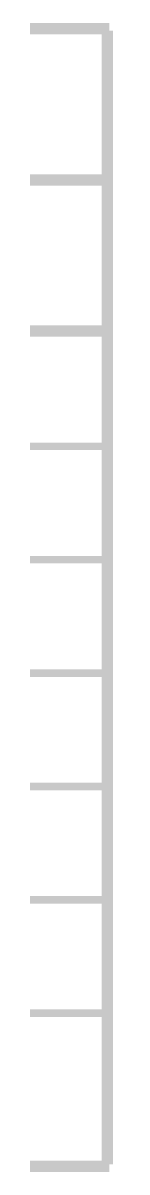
# Model space of a CAD drawing. Extents: x -72 to 72, y -47 to 50.
# Drawn here: x 23.87 to 26.42, y -47.37 to -8.76 of the extents above; entities that cross this region are included whole.
import ezdxf

# ---------------------------------------------------------------- set-up
doc = ezdxf.new("R2010")
doc.units = 0
doc.header["$MEASUREMENT"] = 0
doc.layers.add('22-303-0_DRD', color=7, linetype='CONTINUOUS')

msp = doc.modelspace()

# ---------------------------------------------------------------- linework, layer by layer
at = {"layer": '22-303-0_DRD', "const_width": 0.254}
for points in [[(26.289, -8.89), (-68.58, -8.89)], [(26.162, -9.017), (-68.453, -9.017)], [(26.162, -47.117), (26.162, -9.017)], [(26.289, -47.117), (26.289, -9.017)], [(26.162, -13.97), (-68.453, -13.97)], [(26.162, -14.097), (-68.453, -14.097)], [(26.162, -19.05), (-68.453, -19.05)], [(26.162, -19.177), (-68.453, -19.177)], [(26.162, -22.987), (-68.453, -22.987)], [(26.162, -26.797), (-68.453, -26.797)], [(26.162, -30.607), (-68.453, -30.607)], [(26.162, -34.417), (-68.453, -34.417)], [(26.162, -38.227), (-68.453, -38.227)], [(26.162, -42.037), (-68.453, -42.037)], [(26.162, -47.117), (-68.453, -47.117)], [(26.289, -47.244), (-68.58, -47.244)]]:
    msp.add_lwpolyline(points, dxfattribs=at)

doc.saveas('drawing.dxf')
